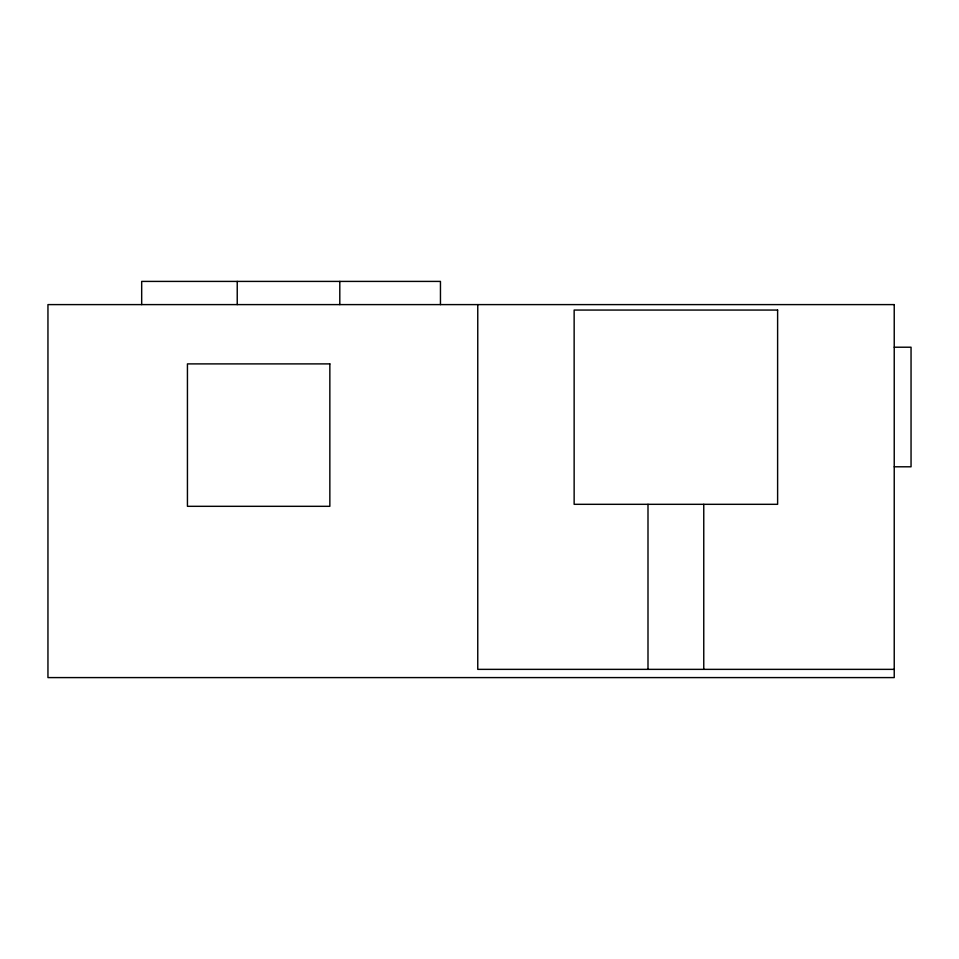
<?xml version="1.0" encoding="UTF-8"?>
<svg xmlns="http://www.w3.org/2000/svg" width="959" height="959" viewBox="0 0 959 959"><rect width="100%" height="100%" fill="white"/><g stroke="black" fill="none" stroke-linecap="round" stroke-linejoin="round"><path stroke-width="1.44" d="M894.232 347.218L911.05 347.218L911.05 466.793L894.232 466.793M894.232 669.358L477.762 669.358L477.762 304.602M703.762 504.314L703.762 669.358M647.996 504.314L647.996 669.358M440.457 304.602L440.457 281.407L141.68 281.407L141.68 304.602M339.798 281.407L339.798 304.602M237.233 281.407L237.233 304.602M894.232 304.602L47.95 304.602L47.95 677.593L894.232 677.593L894.232 304.602M777.617 310.057L574.141 310.057L574.141 504.314L777.617 504.314L777.617 310.057M329.848 363.893L187.437 363.893L187.437 506.316L329.848 506.316L329.848 363.893"/></g></svg>
